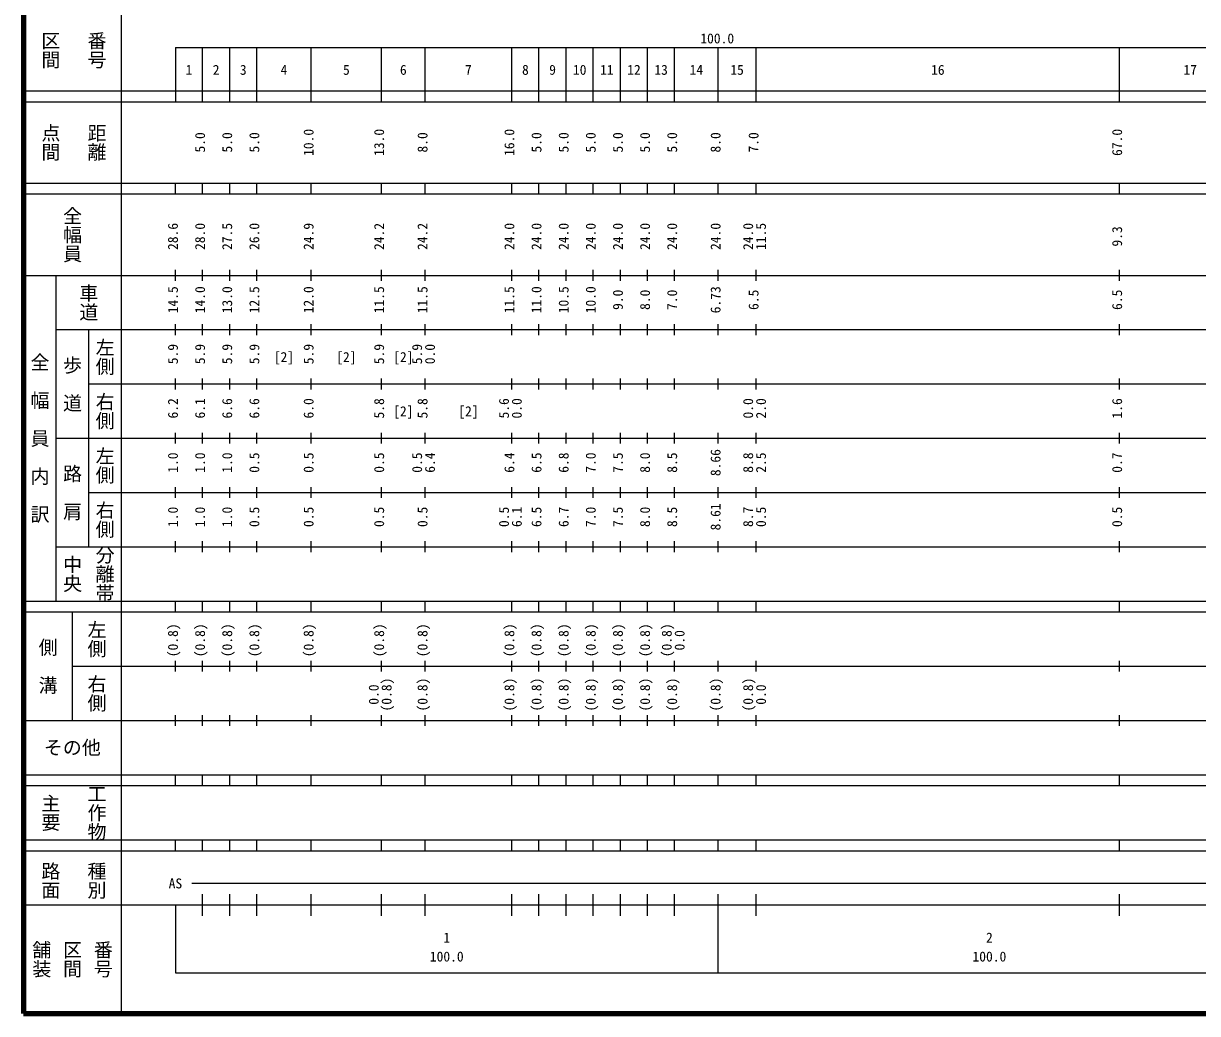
# Model space of a CAD drawing. Units: millimetres on the paper, enlarged 1000 times. Extents: x 40000 to 680000, y 20000 to 380000.
# Drawn here: x 40000 to 256354, y 20000 to 202409 of the extents above; entities that cross this region are included whole.
import ezdxf
from ezdxf.enums import TextEntityAlignment as Align

# ---------------------------------------------------------------- set-up
doc = ezdxf.new("R2010")
doc.units = ezdxf.units.MM
doc.header["$LTSCALE"] = 1000
doc.layers.add('M-TTL', color=2, linetype='Continuous', lineweight=140)
doc.layers.add('M-TTL-BAND', color=7, linetype='Continuous', lineweight=25)
doc.styles.add('@ＭＳ ゴシック', font='')
doc.styles.add('ＭＳ ゴシック', font='')
doc.styles.get('@ＭＳ ゴシック').set_extended_font_data('@MS Gothic')
doc.styles.get('ＭＳ ゴシック').set_extended_font_data('MS Gothic')

msp = doc.modelspace()

# ---------------------------------------------------------------- linework, layer by layer
at = {"layer": 'M-TTL'}
for p, q in [((40000, 380000), (40000, 20000)), ((40000, 20000), (680000, 20000))]:
    msp.add_line(p, q, dxfattribs=at)
at = {"layer": 'M-TTL-BAND'}
for p, q in [((58000, 370000), (58000, 20000)), ((68000, 198000), (579000, 198000)), ((68000, 198000), (68000, 188000)), ((73000, 188000), (73000, 198000)), ((78000, 188000), (78000, 198000)), ((83000, 188000), (83000, 198000)), ((93000, 188000), (93000, 198000)), ((106000, 188000), (106000, 198000)), ((114000, 188000), (114000, 198000)), ((130000, 188000), (130000, 198000)), ((135000, 188000), (135000, 198000)), ((140000, 188000), (140000, 198000)), ((145000, 188000), (145000, 198000)), ((150000, 188000), (150000, 198000)), ((155000, 188000), (155000, 198000)), ((160000, 188000), (160000, 198000)), ((168000, 188000), (168000, 198000)), ((175000, 188000), (175000, 198000)), ((242000, 188000), (242000, 198000)), ((40000, 190000), (579000, 190000)), ((40000, 188000), (579000, 188000)), ((40000, 173000), (579000, 173000)), ((40000, 171000), (579000, 171000)), ((68000, 171000), (68000, 173000)), ((73000, 171000), (73000, 173000)), ((78000, 171000), (78000, 173000)), ((83000, 171000), (83000, 173000)), ((93000, 171000), (93000, 173000)), ((106000, 171000), (106000, 173000)), ((114000, 171000), (114000, 173000)), ((130000, 171000), (130000, 173000)), ((135000, 171000), (135000, 173000)), ((140000, 171000), (140000, 173000)), ((145000, 171000), (145000, 173000)), ((150000, 171000), (150000, 173000)), ((155000, 171000), (155000, 173000)), ((160000, 171000), (160000, 173000)), ((168000, 171000), (168000, 173000)), ((175000, 171000), (175000, 173000)), ((242000, 171000), (242000, 173000)), ((40000, 156000), (579000, 156000)), ((46000, 96000), (46000, 156000)), ((68000, 155000), (68000, 157000)), ((73000, 155000), (73000, 157000)), ((78000, 155000), (78000, 157000)), ((83000, 155000), (83000, 157000)), ((93000, 155000), (93000, 157000)), ((106000, 155000), (106000, 157000)), ((114000, 155000), (114000, 157000)), ((130000, 155000), (130000, 157000)), ((135000, 155000), (135000, 157000)), ((140000, 155000), (140000, 157000)), ((145000, 155000), (145000, 157000)), ((150000, 155000), (150000, 157000)), ((155000, 155000), (155000, 157000)), ((160000, 155000), (160000, 157000)), ((168000, 155000), (168000, 157000)), ((175000, 155000), (175000, 157000)), ((242000, 155000), (242000, 157000)), ((46000, 146000), (579000, 146000)), ((52000, 146000), (52000, 106000)), ((68000, 145000), (68000, 147000)), ((73000, 145000), (73000, 147000)), ((78000, 145000), (78000, 147000)), ((83000, 145000), (83000, 147000)), ((93000, 145000), (93000, 147000)), ((106000, 145000), (106000, 147000)), ((114000, 145000), (114000, 147000)), ((130000, 145000), (130000, 147000)), ((135000, 145000), (135000, 147000)), ((140000, 145000), (140000, 147000)), ((145000, 145000), (145000, 147000)), ((150000, 145000), (150000, 147000)), ((155000, 145000), (155000, 147000)), ((160000, 145000), (160000, 147000)), ((168000, 145000), (168000, 147000)), ((175000, 145000), (175000, 147000)), ((242000, 145000), (242000, 147000)), ((68000, 135000), (68000, 137000)), ((73000, 135000), (73000, 137000)), ((78000, 135000), (78000, 137000)), ((83000, 135000), (83000, 137000)), ((93000, 135000), (93000, 137000)), ((106000, 135000), (106000, 137000)), ((114000, 135000), (114000, 137000)), ((130000, 135000), (130000, 137000)), ((135000, 135000), (135000, 137000)), ((140000, 135000), (140000, 137000)), ((145000, 135000), (145000, 137000)), ((150000, 135000), (150000, 137000)), ((155000, 135000), (155000, 137000)), ((160000, 135000), (160000, 137000)), ((168000, 135000), (168000, 137000)), ((175000, 135000), (175000, 137000)), ((242000, 135000), (242000, 137000)), ((52000, 136000), (579000, 136000)), ((46000, 126000), (579000, 126000)), ((68000, 125000), (68000, 127000)), ((73000, 125000), (73000, 127000)), ((78000, 125000), (78000, 127000)), ((83000, 125000), (83000, 127000)), ((93000, 125000), (93000, 127000)), ((106000, 125000), (106000, 127000)), ((114000, 125000), (114000, 127000)), ((130000, 125000), (130000, 127000)), ((135000, 125000), (135000, 127000)), ((140000, 125000), (140000, 127000)), ((145000, 125000), (145000, 127000)), ((150000, 125000), (150000, 127000)), ((155000, 125000), (155000, 127000)), ((160000, 125000), (160000, 127000)), ((168000, 125000), (168000, 127000)), ((175000, 125000), (175000, 127000)), ((242000, 125000), (242000, 127000)), ((68000, 115000), (68000, 117000)), ((73000, 115000), (73000, 117000)), ((78000, 115000), (78000, 117000)), ((83000, 115000), (83000, 117000)), ((93000, 115000), (93000, 117000)), ((106000, 115000), (106000, 117000)), ((114000, 115000), (114000, 117000)), ((130000, 115000), (130000, 117000)), ((135000, 115000), (135000, 117000)), ((140000, 115000), (140000, 117000)), ((145000, 115000), (145000, 117000)), ((150000, 115000), (150000, 117000)), ((155000, 115000), (155000, 117000)), ((160000, 115000), (160000, 117000)), ((168000, 115000), (168000, 117000)), ((175000, 115000), (175000, 117000)), ((242000, 115000), (242000, 117000)), ((52000, 116000), (579000, 116000)), ((68000, 105000), (68000, 107000)), ((73000, 105000), (73000, 107000)), ((78000, 105000), (78000, 107000)), ((83000, 105000), (83000, 107000)), ((93000, 105000), (93000, 107000)), ((106000, 105000), (106000, 107000)), ((114000, 105000), (114000, 107000)), ((130000, 105000), (130000, 107000)), ((135000, 105000), (135000, 107000)), ((140000, 105000), (140000, 107000)), ((145000, 105000), (145000, 107000)), ((150000, 105000), (150000, 107000)), ((155000, 105000), (155000, 107000)), ((160000, 105000), (160000, 107000)), ((168000, 105000), (168000, 107000)), ((175000, 105000), (175000, 107000)), ((242000, 105000), (242000, 107000)), ((46000, 106000), (579000, 106000)), ((40000, 96000), (579000, 96000)), ((68000, 94000), (68000, 96000)), ((73000, 94000), (73000, 96000)), ((78000, 94000), (78000, 96000)), ((83000, 94000), (83000, 96000)), ((93000, 94000), (93000, 96000)), ((106000, 94000), (106000, 96000)), ((114000, 94000), (114000, 96000)), ((130000, 94000), (130000, 96000)), ((135000, 94000), (135000, 96000)), ((140000, 94000), (140000, 96000)), ((145000, 94000), (145000, 96000)), ((150000, 94000), (150000, 96000)), ((155000, 94000), (155000, 96000)), ((160000, 94000), (160000, 96000)), ((168000, 94000), (168000, 96000)), ((175000, 94000), (175000, 96000)), ((242000, 94000), (242000, 96000)), ((40000, 94000), (579000, 94000)), ((49000, 94000), (49000, 74000)), ((68000, 83000), (68000, 85000)), ((73000, 83000), (73000, 85000)), ((78000, 83000), (78000, 85000)), ((83000, 83000), (83000, 85000)), ((93000, 83000), (93000, 85000)), ((106000, 83000), (106000, 85000)), ((114000, 83000), (114000, 85000)), ((130000, 83000), (130000, 85000)), ((135000, 83000), (135000, 85000)), ((140000, 83000), (140000, 85000)), ((145000, 83000), (145000, 85000)), ((150000, 83000), (150000, 85000)), ((155000, 83000), (155000, 85000)), ((160000, 83000), (160000, 85000)), ((168000, 83000), (168000, 85000)), ((175000, 83000), (175000, 85000)), ((242000, 83000), (242000, 85000)), ((49000, 84000), (579000, 84000)), ((40000, 74000), (579000, 74000)), ((68000, 73000), (68000, 75000)), ((73000, 73000), (73000, 75000)), ((78000, 73000), (78000, 75000)), ((83000, 73000), (83000, 75000)), ((93000, 73000), (93000, 75000)), ((106000, 73000), (106000, 75000)), ((114000, 73000), (114000, 75000)), ((130000, 73000), (130000, 75000)), ((135000, 73000), (135000, 75000)), ((140000, 73000), (140000, 75000)), ((145000, 73000), (145000, 75000)), ((150000, 73000), (150000, 75000)), ((155000, 73000), (155000, 75000)), ((160000, 73000), (160000, 75000)), ((168000, 73000), (168000, 75000)), ((175000, 73000), (175000, 75000)), ((242000, 73000), (242000, 75000)), ((40000, 64000), (579000, 64000)), ((68000, 62000), (68000, 64000)), ((73000, 62000), (73000, 64000)), ((78000, 62000), (78000, 64000)), ((83000, 62000), (83000, 64000)), ((93000, 62000), (93000, 64000)), ((106000, 62000), (106000, 64000)), ((114000, 62000), (114000, 64000)), ((130000, 62000), (130000, 64000)), ((135000, 62000), (135000, 64000)), ((140000, 62000), (140000, 64000)), ((145000, 62000), (145000, 64000)), ((150000, 62000), (150000, 64000)), ((155000, 62000), (155000, 64000)), ((160000, 62000), (160000, 64000)), ((168000, 62000), (168000, 64000)), ((175000, 62000), (175000, 64000)), ((242000, 62000), (242000, 64000)), ((40000, 62000), (579000, 62000)), ((40000, 52000), (579000, 52000)), ((68000, 50000), (68000, 52000)), ((73000, 50000), (73000, 52000)), ((78000, 50000), (78000, 52000)), ((83000, 50000), (83000, 52000)), ((93000, 50000), (93000, 52000)), ((106000, 50000), (106000, 52000)), ((114000, 50000), (114000, 52000)), ((130000, 50000), (130000, 52000)), ((135000, 50000), (135000, 52000)), ((140000, 50000), (140000, 52000)), ((145000, 50000), (145000, 52000)), ((150000, 50000), (150000, 52000)), ((155000, 50000), (155000, 52000)), ((160000, 50000), (160000, 52000)), ((168000, 50000), (168000, 52000)), ((175000, 50000), (175000, 52000)), ((242000, 50000), (242000, 52000)), ((40000, 50000), (579000, 50000)), ((71000, 44000), (555000, 44000)), ((73000, 38000), (73000, 42000)), ((78000, 38000), (78000, 42000)), ((83000, 38000), (83000, 42000)), ((93000, 38000), (93000, 42000)), ((106000, 38000), (106000, 42000)), ((114000, 38000), (114000, 42000)), ((130000, 38000), (130000, 42000)), ((135000, 38000), (135000, 42000)), ((140000, 38000), (140000, 42000)), ((145000, 38000), (145000, 42000)), ((150000, 38000), (150000, 42000)), ((155000, 38000), (155000, 42000)), ((160000, 38000), (160000, 42000)), ((168000, 27500), (168000, 42000)), ((175000, 38000), (175000, 42000)), ((242000, 38000), (242000, 42000)), ((40000, 40000), (579000, 40000)), ((68000, 40000), (68000, 27500)), ((68000, 27500), (579000, 27500))]:
    msp.add_line(p, q, dxfattribs=at)

# ---------------------------------------------------------------- texts
at = {"layer": 'M-TTL-BAND', "style": '@ＭＳ ゴシック'}
for s, p in [('区間', (45000, 197500)), ('番号', (53500, 197500)), ('点間', (45000, 180500)), ('距離', (53500, 180500)), ('全幅員', (49000, 163500)), ('車道', (52000, 151000)), ('左側', (55000, 141000)), ('全\u3000幅\u3000員\u3000内\u3000訳', (43000, 126000)), ('歩\u3000道', (49000, 136000)), ('右側', (55000, 131000)), ('左側', (55000, 121000)), ('路\u3000肩', (49000, 116000)), ('右側', (55000, 111000)), ('分離帯', (55000, 101000)), ('中央', (49000, 101000)), ('左側', (53500, 89000)), ('側\u3000溝', (44500, 84000)), ('右側', (53500, 79000)), ('工作物', (53500, 57000)), ('主要', (45000, 57000)), ('路面', (45000, 44500)), ('種別', (53500, 44500)), ('舗装', (43333, 30000)), ('区間', (49000, 30000)), ('番号', (54667, 30000))]:
    msp.add_text(s, height=2566, rotation=270, dxfattribs=at).set_placement(p, align=Align.MIDDLE_CENTER)
at = {"layer": 'M-TTL-BAND', "style": 'ＭＳ ゴシック'}
for s, p in [('100.0', (167844, 198195)), ('1', (70500, 192405)), ('2', (75500, 192405)), ('3', (80500, 192405)), ('4', (88000, 192405)), ('5', (99500, 192405)), ('6', (110000, 192405)), ('7', (122000, 192405)), ('8', (132500, 192405)), ('9', (137500, 192405)), ('10', (142500, 192405)), ('11', (147500, 192405)), ('12', (152500, 192405)), ('13', (157500, 192405)), ('14', (164000, 192405)), ('15', (171500, 192405)), ('16', (208500, 192405)), ('17', (255000, 192405)), ('[2]', (88000, 139500)), ('[2]', (99500, 139500)), ('[2]', (110000, 139500)), ('[2]', (110000, 129500)), ('[2]', (122000, 129500)), ('AS', (68000, 42500)), ('1', (118000, 32523)), ('2', (218000, 32523)), ('100.0', (118000, 29033)), ('100.0', (218000, 29033))]:
    msp.add_text(s, height=1833, dxfattribs=at).set_placement(p, align=Align.BOTTOM_CENTER)
for s, p in [('5.0', (74000, 180500)), ('5.0', (79000, 180500)), ('5.0', (84000, 180500)), ('10.0', (94000, 180500)), ('13.0', (107000, 180500)), ('8.0', (115000, 180500)), ('16.0', (131000, 180500)), ('5.0', (136000, 180500)), ('5.0', (141000, 180500)), ('5.0', (146000, 180500)), ('5.0', (151000, 180500)), ('5.0', (156000, 180500)), ('5.0', (161000, 180500)), ('8.0', (169000, 180500)), ('7.0', (176000, 180500)), ('67.0', (243000, 180500)), ('28.6', (69000, 163174)), ('28.0', (74000, 163174)), ('27.5', (79000, 163174)), ('26.0', (84000, 163174)), ('24.9', (94000, 163174)), ('24.2', (107000, 163174)), ('24.2', (115000, 163174)), ('24.0', (131000, 163174)), ('24.0', (136000, 163174)), ('24.0', (141000, 163174)), ('24.0', (146000, 163174)), ('24.0', (151000, 163174)), ('24.0', (156000, 163174)), ('24.0', (161000, 163174)), ('24.0', (169000, 163174)), ('24.0', (175000, 163174)), ('11.5', (177370, 163174)), ('9.3', (243000, 163174)), ('14.5', (69000, 151500)), ('14.0', (74000, 151500)), ('13.0', (79000, 151500)), ('12.5', (84000, 151500)), ('12.0', (94000, 151500)), ('11.5', (107000, 151500)), ('11.5', (115000, 151500)), ('11.5', (131000, 151500)), ('11.0', (136000, 151500)), ('10.5', (141000, 151500)), ('10.0', (146000, 151500)), ('6.73', (169000, 151500)), ('9.0', (151000, 151500)), ('8.0', (156000, 151500)), ('7.0', (161000, 151500)), ('6.5', (176000, 151500)), ('6.5', (243000, 151500)), ('5.9', (69000, 141500)), ('5.9', (74000, 141500)), ('5.9', (79000, 141500)), ('5.9', (84000, 141500)), ('5.9', (94000, 141500)), ('5.9', (107000, 141500)), ('5.9', (114000, 141500)), ('0.0', (116370, 141500)), ('6.2', (69000, 131500)), ('6.1', (74000, 131500)), ('6.6', (79000, 131500)), ('6.6', (84000, 131500)), ('6.0', (94000, 131500)), ('5.8', (107000, 131500)), ('5.8', (115000, 131500)), ('5.6', (130000, 131500)), ('0.0', (132370, 131500)), ('0.0', (175000, 131500)), ('2.0', (177370, 131500)), ('1.6', (243000, 131500)), ('8.66', (169000, 121500)), ('1.0', (69000, 121500)), ('1.0', (74000, 121500)), ('1.0', (79000, 121500)), ('0.5', (84000, 121500)), ('0.5', (94000, 121500)), ('0.5', (107000, 121500)), ('0.5', (114000, 121500)), ('6.4', (116370, 121500)), ('6.4', (131000, 121500)), ('6.5', (136000, 121500)), ('6.8', (141000, 121500)), ('7.0', (146000, 121500)), ('7.5', (151000, 121500)), ('8.0', (156000, 121500)), ('8.5', (161000, 121500)), ('8.8', (175000, 121500)), ('2.5', (177370, 121500)), ('0.7', (243000, 121500)), ('1.0', (69000, 111500)), ('1.0', (74000, 111500)), ('1.0', (79000, 111500)), ('0.5', (84000, 111500)), ('0.5', (94000, 111500)), ('0.5', (107000, 111500)), ('0.5', (115000, 111500)), ('0.5', (130000, 111500)), ('6.1', (132370, 111500)), ('6.5', (136000, 111500)), ('6.7', (141000, 111500)), ('7.0', (146000, 111500)), ('7.5', (151000, 111500)), ('8.0', (156000, 111500)), ('8.5', (161000, 111500)), ('8.61', (169000, 111500)), ('8.7', (175000, 111500)), ('0.5', (177370, 111500)), ('0.5', (243000, 111500)), ('(0.8)', (69000, 88764)), ('(0.8)', (74000, 88764)), ('(0.8)', (79000, 88764)), ('(0.8)', (84000, 88764)), ('(0.8)', (94000, 88764)), ('(0.8)', (107000, 88764)), ('(0.8)', (115000, 88764)), ('(0.8)', (131000, 88764)), ('(0.8)', (136000, 88764)), ('(0.8)', (141000, 88764)), ('(0.8)', (146000, 88764)), ('(0.8)', (151000, 88764)), ('(0.8)', (156000, 88764)), ('(0.8)', (160000, 88764)), ('0.0', (162370, 88764)), ('0.0', (106000, 78764)), ('(0.8)', (108370, 78764)), ('(0.8)', (115000, 78764)), ('(0.8)', (131000, 78764)), ('(0.8)', (136000, 78764)), ('(0.8)', (141000, 78764)), ('(0.8)', (146000, 78764)), ('(0.8)', (151000, 78764)), ('(0.8)', (156000, 78764)), ('(0.8)', (161000, 78764)), ('(0.8)', (169000, 78764)), ('(0.8)', (175000, 78764)), ('0.0', (177370, 78764))]:
    msp.add_text(s, height=1833, rotation=90, dxfattribs=at).set_placement(p, align=Align.BOTTOM_CENTER)
msp.add_text('その他', height=2566, dxfattribs=at).set_placement((49000, 69000), align=Align.MIDDLE_CENTER)

doc.saveas('drawing.dxf')
